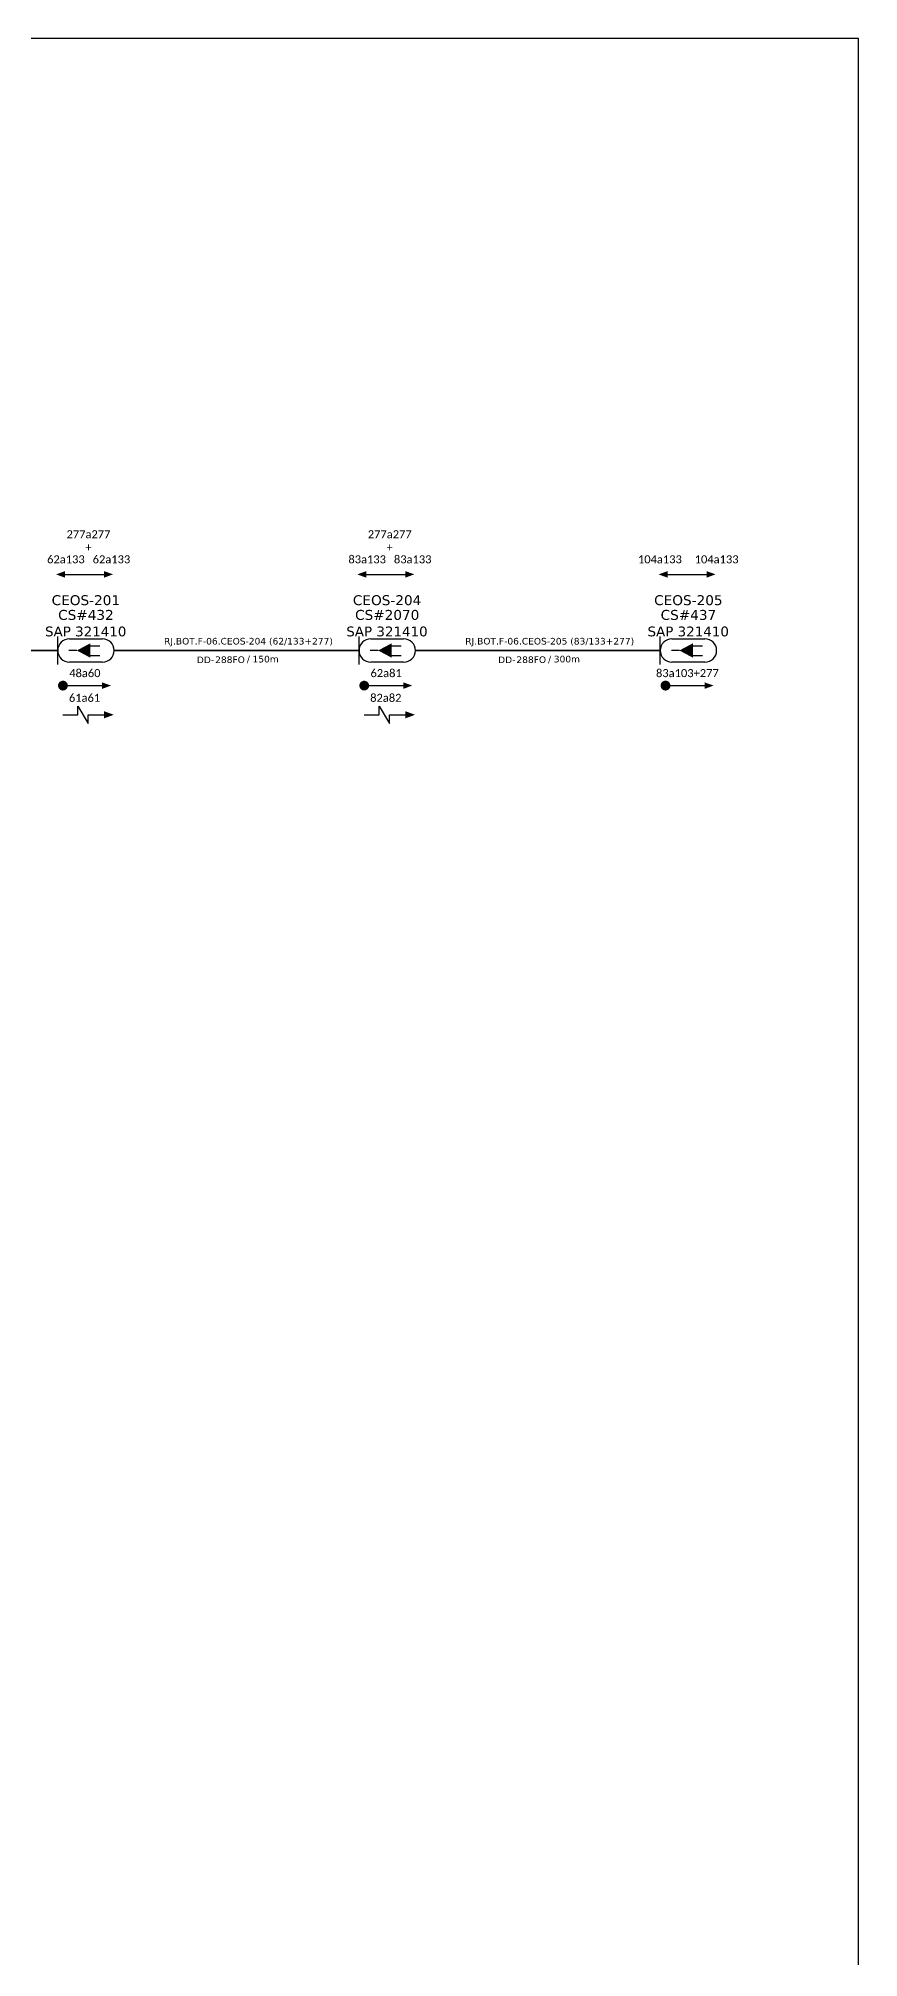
# Model space of a CAD drawing. Header units: inches. Extents: x 27113 to 27952, y 293751 to 294345.
# Drawn here: x 27843.4 to 27952, y 294091 to 294345 of the extents above; entities that cross this region are included whole.
import ezdxf
from ezdxf.enums import TextEntityAlignment as Align

# ---------------------------------------------------------------- set-up
doc = ezdxf.new("R2010")
doc.units = ezdxf.units.IN
doc.header["$MEASUREMENT"] = 0
for name, color, linetype in [('20.4-CEOS', 1, 'Continuous'), ('20.5-CABO AÉREO', 1, 'Continuous'), ('CEO', 1, 'Continuous'), ('SETA', 7, 'Continuous')]:
    doc.layers.add(name, color=color, linetype=linetype)
doc.layers.add('40.1-ETIQUETAS', color=1, linetype='Continuous', lineweight=20)
doc.styles.add('ARIAL', font='arial.ttf')
doc.styles.add('siredit', font='verdana.ttf')

msp = doc.modelspace()

# ---------------------------------------------------------------- linework, layer by layer
msp.add_lwpolyline([(27113.44, 293750.99), (27952, 293750.99), (27952, 294344.99), (27113.44, 294344.99), (27113.44, 293750.99)])
at = {"color": 7}
for points in [[(27846.92, 294274.05), (27852.09, 294274.05)], [(27886.81, 294274.05), (27891.98, 294274.05)], [(27926.7, 294274.05), (27931.88, 294274.05)], [(27846.65, 294259.33), (27851.83, 294259.33)], [(27886.54, 294259.33), (27891.72, 294259.33)], [(27926.43, 294259.33), (27931.61, 294259.33)], [(27848.63, 294255.47), (27848.63, 294256.62), (27850, 294254.33), (27850, 294255.47)], [(27888.52, 294255.47), (27888.52, 294256.62), (27889.89, 294254.33), (27889.9, 294255.47)]]:
    msp.add_lwpolyline(points, dxfattribs=at)
at = {"color": 7, "const_width": 0.649}
for points in [[(27846.32, 294259.33, 1), (27846.97, 294259.33, 1)], [(27886.22, 294259.33, 1), (27886.86, 294259.33, 1)], [(27926.11, 294259.33, 1), (27926.76, 294259.33, 1)]]:
    msp.add_lwpolyline(points, format="xyb", close=True, dxfattribs=at)
at = {"layer": '20.4-CEOS', "color": 8}
for p, q in [((27847.51, 294265.53), (27851.87, 294265.53)), ((27887.4, 294265.53), (27891.76, 294265.53)), ((27851.87, 294262.43), (27847.51, 294262.43)), ((27891.76, 294262.43), (27887.4, 294262.43))]:
    msp.add_line(p, q, dxfattribs=at)
at = {"layer": '20.4-CEOS', "color": 5}
for p, q in [((27927.29, 294265.53), (27931.65, 294265.53)), ((27931.65, 294262.43), (27927.29, 294262.43))]:
    msp.add_line(p, q, dxfattribs=at)
at = {"layer": '20.4-CEOS', "color": 8}
for points in [[(27845.96, 294262.11), (27845.96, 294265.85)], [(27850.2, 294264.59), (27851.53, 294264.59)], [(27885.85, 294262.11), (27885.85, 294265.85)], [(27890.1, 294264.59), (27891.42, 294264.59)], [(27848.49, 294263.98), (27847.44, 294263.98)], [(27850.2, 294263.3), (27851.53, 294263.3)], [(27888.38, 294263.98), (27887.33, 294263.98)], [(27890.1, 294263.3), (27891.42, 294263.3)]]:
    msp.add_lwpolyline(points, dxfattribs=at)
for points in [[(27848.49, 294263.98, 0, 1.92, 0), (27850.28, 294263.98, 1.92, 1.92, 0)], [(27888.38, 294263.98, 0, 1.92, 0), (27890.18, 294263.98, 1.92, 1.92, 0)]]:
    msp.add_lwpolyline(points, format="xyseb", dxfattribs=at)
at = {"layer": '20.4-CEOS', "color": 5}
for points in [[(27925.74, 294262.11), (27925.74, 294265.85)], [(27929.99, 294264.59), (27931.31, 294264.59)], [(27928.27, 294263.98), (27927.22, 294263.98)], [(27929.99, 294263.3), (27931.31, 294263.3)]]:
    msp.add_lwpolyline(points, dxfattribs=at)
msp.add_lwpolyline([(27928.27, 294263.98, 0, 1.92, 0), (27930.07, 294263.98, 1.92, 1.92, 0)], format="xyseb", dxfattribs=at)
at = {"layer": '20.4-CEOS', "color": 8}
for centre, start, end in [((27847.51, 294263.98), 90, 270), ((27851.87, 294263.98), 270, 90), ((27887.4, 294263.98), 90, 270), ((27891.76, 294263.98), 270, 90)]:
    msp.add_arc(centre, 1.55, start, end, dxfattribs=at)
at = {"layer": '20.4-CEOS', "color": 5}
for centre, start, end in [((27927.29, 294263.98), 90, 270), ((27931.65, 294263.98), 270, 90)]:
    msp.add_arc(centre, 1.55, start, end, dxfattribs=at)
at = {"layer": '20.5-CABO AÉREO', "color": 5, "ltscale": 8, "const_width": 0.259}
for points in [[(27813.53, 294263.98), (27845.96, 294263.98)], [(27853.42, 294263.98), (27885.85, 294263.98)], [(27893.31, 294263.98), (27925.74, 294263.98)]]:
    msp.add_lwpolyline(points, dxfattribs=at)
at = {"layer": 'SETA', "color": 7}
for points in [[(27846.65, 294255.47), (27848.63, 294255.47)], [(27850, 294255.47), (27852.07, 294255.47)], [(27886.54, 294255.47), (27888.52, 294255.47)], [(27889.9, 294255.47), (27891.97, 294255.47)]]:
    msp.add_lwpolyline(points, dxfattribs=at)
for points in [[(27846.92, 294273.62), (27845.73, 294274.05), (27846.92, 294274.48)], [(27852.09, 294274.48), (27853.28, 294274.06), (27852.1, 294273.62)], [(27886.81, 294273.62), (27885.62, 294274.05), (27886.81, 294274.48)], [(27891.98, 294274.48), (27893.17, 294274.06), (27891.99, 294273.62)], [(27926.7, 294273.62), (27925.51, 294274.05), (27926.7, 294274.48)], [(27931.87, 294274.48), (27933.06, 294274.06), (27931.88, 294273.62)], [(27851.82, 294259.76), (27853.01, 294259.34), (27851.83, 294258.9)], [(27891.71, 294259.76), (27892.9, 294259.34), (27891.72, 294258.9)], [(27931.6, 294259.76), (27932.8, 294259.34), (27931.61, 294258.9)], [(27852.07, 294255.95), (27853.38, 294255.47), (27852.07, 294254.99)], [(27891.97, 294255.95), (27893.27, 294255.47), (27891.97, 294254.99)]]:
    msp.add_solid(points, dxfattribs=at)

# ---------------------------------------------------------------- texts
at = {"layer": '20.4-CEOS', "color": 7, "style": 'siredit'}
for s, height, p in [('CS#432', 1.315, (27849.69, 294268.69)), ('CS#2070', 1.315, (27889.58, 294268.69)), ('SAP 321410', 1.297, (27849.66, 294266.5)), ('SAP 321410', 1.297, (27889.55, 294266.5))]:
    msp.add_text(s, height=height, dxfattribs=at).set_placement(p, align=Align.MIDDLE_CENTER)
at = {"layer": '20.4-CEOS', "color": 5, "style": 'siredit'}
for s, height, p in [('CS#437', 1.315, (27929.47, 294268.69)), ('SAP 321410', 1.297, (27929.44, 294266.5))]:
    msp.add_text(s, height=height, dxfattribs=at).set_placement(p, align=Align.MIDDLE_CENTER)
at = {"layer": '40.1-ETIQUETAS', "color": 1, "style": 'siredit'}
msp.add_text('RJ.BOT.F-06.CEOS-204 (62/133+277)', height=0.8757, dxfattribs=at).set_placement((27871.21, 294265.21), align=Align.MIDDLE_CENTER)
at = {"layer": '40.1-ETIQUETAS', "style": 'siredit'}
msp.add_text('RJ.BOT.F-06.CEOS-205 (83/133+277)', height=0.8757, dxfattribs=at).set_placement((27911.1, 294265.21), align=Align.MIDDLE_CENTER)
at = {"layer": '40.1-ETIQUETAS', "color": 5, "style": 'siredit'}
for s, p in [('DD-', (27866.66, 294262.74)), ('288FO', (27870.73, 294262.76)), ('/', (27871.4, 294262.84)), ('DD-', (27906.55, 294262.74)), ('288FO', (27910.62, 294262.76)), ('/', (27911.29, 294262.84))]:
    msp.add_text(s, height=0.876, dxfattribs=at).set_placement(p, align=Align.MIDDLE_RIGHT)
for s, p in [('150m', (27871.75, 294262.84)), ('300m', (27911.64, 294262.84))]:
    msp.add_text(s, height=0.876, dxfattribs=at).set_placement(p, align=Align.MIDDLE_LEFT)
at = {"layer": '40.1-ETIQUETAS', "color": 0, "width": 18.0935, "attachment_point": 5, "style": 'ARIAL'}
for s, insert, char_height in [('{\\fCalibri|b0|i0|c0|p34;\\C1;277a277}', (27850.03, 294279.36), 1.0592), ('{\\fCalibri|b0|i0|c0|p34;\\C1;277a277}', (27889.92, 294279.36), 1.0592), ('+', (27850.03, 294277.65), 1.06), ('+', (27889.92, 294277.65), 1.06), ('{\\fCalibri|b0|i0|c0|p34;62a133}', (27847.04, 294276.04), 1.0592), ('{\\fCalibri|b0|i0|c0|p34;62a133}', (27853.07, 294276.04), 1.0592), ('{\\fCalibri|b0|i0|c0|p34;83a133}', (27886.93, 294276.04), 1.0592), ('{\\fCalibri|b0|i0|c0|p34;83a133}', (27892.96, 294276.04), 1.0592), ('{\\fCalibri|b0|i0|c0|p34;104a133}', (27925.69, 294276.04), 1.0592), ('{\\fCalibri|b0|i0|c0|p34;104a133}', (27933.2, 294276.04), 1.0592), ('{\\fCalibri|b0|i0|c0|p34;48a60}', (27849.55, 294260.98), 1.0592), ('{\\fCalibri|b0|i0|c0|p34;62a81}', (27889.44, 294260.98), 1.0592), ('{\\fCalibri|b0|i0|c0|p34;61a61}', (27849.51, 294257.71), 1.0592), ('{\\fCalibri|b0|i0|c0|p34;82a82}', (27889.4, 294257.71), 1.0592)]:
    msp.add_mtext(s, dxfattribs=dict(at, insert=insert, char_height=char_height))
at = {"layer": '40.1-ETIQUETAS', "color": 1, "insert": (27929.33, 294260.98), "char_height": 1.0592, "width": 18.0935, "attachment_point": 5, "style": 'ARIAL'}
msp.add_mtext('{\\fCalibri|b0|i0|c0|p34;83a103+277}', dxfattribs=at)
at = {"layer": 'CEO', "color": 7, "style": 'siredit'}
for s, p in [('CEOS-201', (27849.68, 294270.64)), ('CEOS-204', (27889.57, 294270.64))]:
    msp.add_text(s, height=1.315, dxfattribs=at).set_placement(p, align=Align.MIDDLE_CENTER)
at = {"layer": 'CEO', "color": 5, "style": 'siredit'}
msp.add_text('CEOS-205', height=1.315, dxfattribs=at).set_placement((27929.46, 294270.64), align=Align.MIDDLE_CENTER)

doc.saveas('drawing.dxf')
